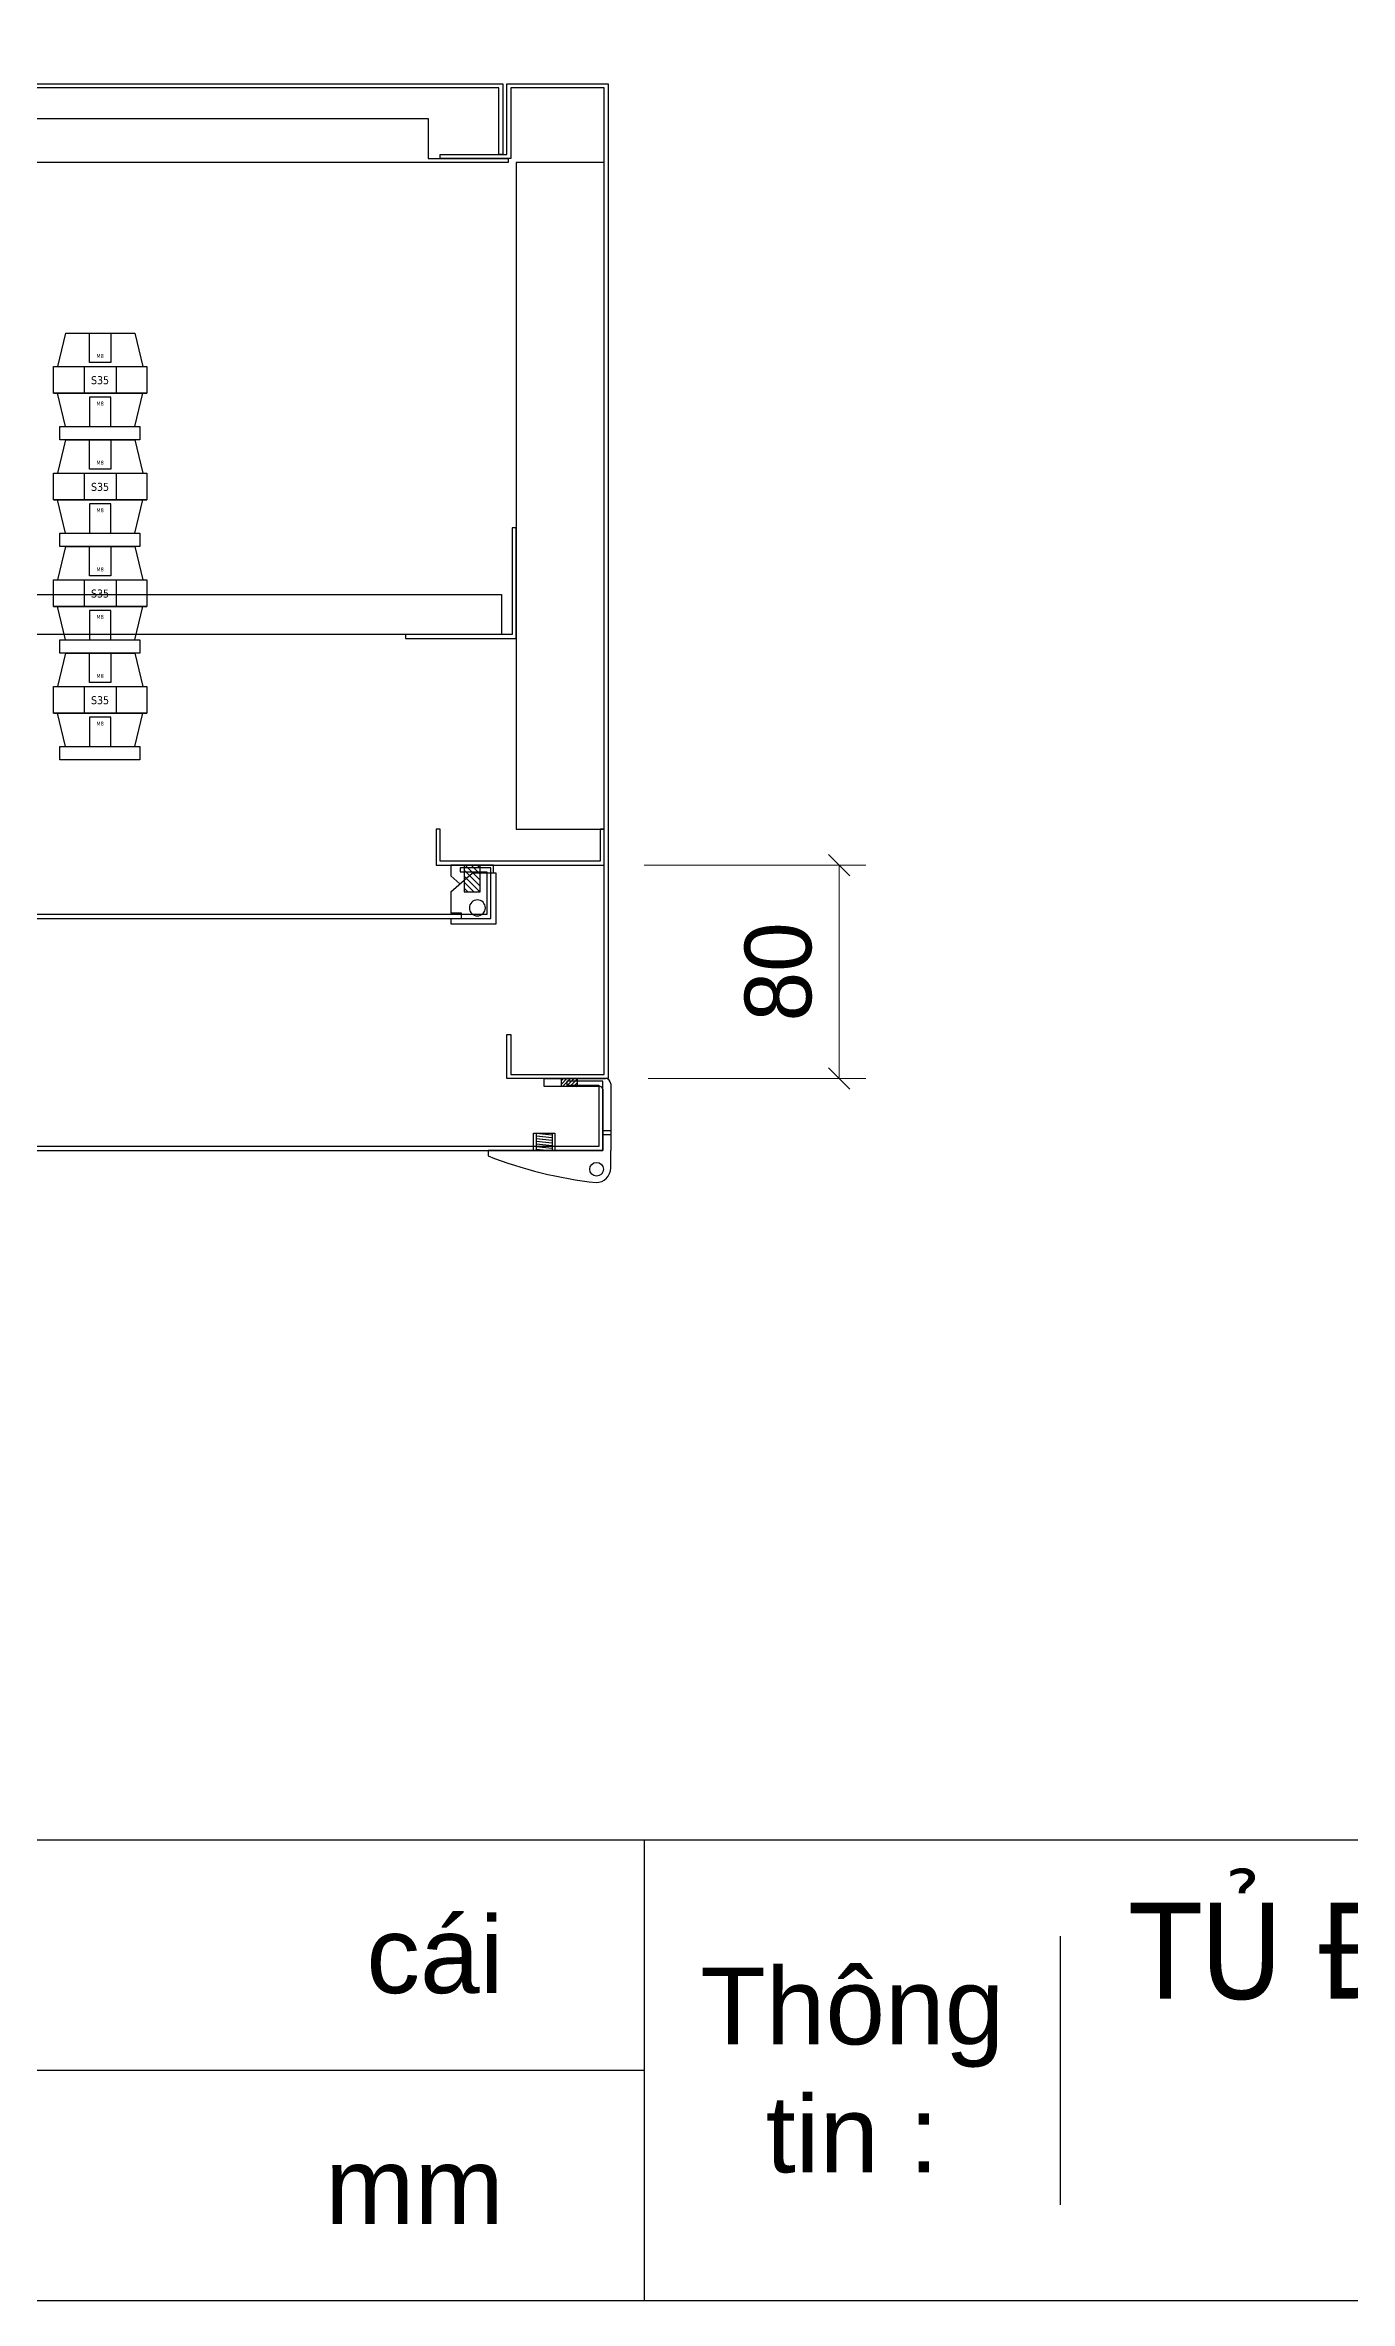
# Model space of a CAD drawing. Header units: millimetres. Extents: x 0 to 4277, y 0 to 3024.
# Drawn here: x 2684 to 3173, y 0 to 846 of the extents above; entities that cross this region are included whole.
import ezdxf
from ezdxf.enums import TextEntityAlignment as Align

# ---------------------------------------------------------------- set-up
doc = ezdxf.new("R2010")
doc.units = ezdxf.units.MM
doc.layers.add('DIM', color=253, linetype='Continuous')
doc.styles.add('Arial', font='arial.ttf')
doc.styles.add('Tahoma (Input Text)', font='tahoma.ttf')
doc.dimstyles.new('Dim-25', dxfattribs={"dimtxt": 25, "dimasz": 8, "dimexe": 10, "dimexo": 15, "dimgap": 10, "dimtad": 1, "dimdec": 0, "dimtxsty": 'Standard', "dimblk": 'OBLIQUE', "dimcen": 10, "dimclrd": 5, "dimclre": 5, "dimclrt": 3, "dimazin": 3, "dimtfac": 1, "dimtdec": 0, "dimtmove": 0, "dimatfit": 3, "dimldrblk": 'OBLIQUE', "dimlwd": 9, "dimlwe": 9})

# ---------------------------------------------------------------- blocks, each defined once
blk = doc.blocks.new('khungtenAsean2')
at = {"color": 7}
for p, q in [((2970, -1980), (0, -1980)), ((2020, -1980), (2020, -2100)), ((2128.31, -2005), (2128.31, -2075)), ((2020, -2040), (0, -2040))]:
    blk.add_line(p, q, dxfattribs=at)
blk.add_lwpolyline([(0, 0), (2970, 0), (2970, -2100), (0, -2100)], close=True, dxfattribs=at)
at = {"color": 2, "char_height": 20, "style": 'Arial'}
for s, insert, width, attachment_point in [('cái', (1947.61, -2010), 917.6339, 4), ('Thông\\Ptin :', (2074.16, -2040), 108.3106, 5), ('mm', (1936.88, -2070), 917.6339, 4)]:
    blk.add_mtext(s, dxfattribs=dict(at, insert=insert, width=width, attachment_point=attachment_point))
at = {"color": 1, "style": 'Tahoma (Input Text)', "flags": 8}
for tag, p in [('#01', (137.05, -2021.28)), ('#03', (506.57, -2019.3)), ('#05', (1106.63, -2021.28)), ('#07', (1834.68, -2021.28)), ('#09', (2146.72, -2021.28)), ('#02', (98.46, -2081.28)), ('#04', (486.11, -2081.28)), ('#06', (1065.33, -2081.28)), ('#08', (1817.45, -2081.28)), ('#10', (2146.72, -2081.28))]:
    blk.add_attdef(tag, p, '', height=25, dxfattribs=at)
blk.add_attdef('#11', text='', height=25, dxfattribs=at).set_placement((2914.99, -2067.35), align=Align.CENTER)
blk = doc.blocks.new('HL003-2-3')
h = blk.add_hatch()
h.set_pattern_fill('ANSI31', color=2, scale=0.5, style=0)
h.set_pattern_definition([(45, (8435.407, 86016.9664), (-1.122532015, 1.122532015), [])])
h.paths.add_polyline_path([(11, 10), (5, 10), (5, 0), (11, 0)])
at = {"color": 1}
for p, q in [((0, 22), (17, 22)), ((0, 20), (0, 22)), ((0, 20), (15, 20)), ((4, 18), (0, 18)), ((0, 10), (0, 18)), ((4, 20), (4, 18)), ((15, 20), (15, 3)), ((17, 22), (17, 3)), ((0, 10), (8, 3)), ((0, 4), (3.43, 7)), ((0, 0), (0, 4)), ((16, 0), (0, 0)), ((17, 3), (8, 3)), ((16, 3), (16, 0))]:
    blk.add_line(p, q, dxfattribs=at)
at = {"color": 2}
blk.add_lwpolyline([(5, 10), (11, 10), (11, 0), (5, 0)], close=True, dxfattribs=at)
at = {"color": 1}
blk.add_circle((10, 16), 3, dxfattribs=at)
blk.add_circle((10, 16), 3, dxfattribs=at)
blk = doc.blocks.new('HL044-1.3-B')
h = blk.add_hatch()
h.set_pattern_fill('ANSI31', color=1, scale=0.3, style=0)
h.set_pattern_definition([(45, (-80982.31925, -42991.2648), (-0.673519209, 0.673519209), [])])
h.paths.add_polyline_path([(-15.5, 27), (-15.5, 24), (-9.5, 24), (-9.5, 27)])
at = {"color": 1}
for p, q in [((-22, 24), (-22, 27)), ((-22, 27), (1, 27)), ((-15.5, 24), (-15.5, 27)), ((-9.5, 24), (-9.5, 27)), ((-1, 24), (-22, 24)), ((0, 23), (0, 0)), ((3, 25), (3, 0)), ((0, 0), (-43, 0)), ((-43, 0), (-43, -2)), ((-25, 6.5), (-25, 0)), ((-25, 6.5), (-19, 5.93)), ((-25, 5.5), (-19, 4.93)), ((-25, 4.5), (-19, 3.93)), ((-25, 3.5), (-19, 2.93)), ((-25, 2.5), (-19, 1.93)), ((-25, 1.5), (-19, 0.93)), ((-25, 0.5), (-19.7, 0)), ((-19, 6.5), (-19, 0)), ((0, 7.5), (3, 7.5)), ((0, 6), (3, 6)), ((3, -6.5), (3, 0))]:
    blk.add_line(p, q, dxfattribs=at)
blk.add_lwpolyline([(-26, 6.5), (-18, 6.5), (-18, 0), (-26, 0)], close=True, dxfattribs=at)
blk.add_circle((-2.3, -7), 2.55, dxfattribs=at)
for centre, radius, start, end in [((1, 25), 2, 0, 90), ((-1, 23), 1, 0, 90), ((15.44, 147.65), 160.66, 248.67048, 263.59015), ((-2.5, -6.5), 5.5, 270, 0)]:
    blk.add_arc(centre, radius, start, end, dxfattribs=at)
blk = doc.blocks.new('*D17')
at = {"color": 0, "linetype": 'ByBlock', "lineweight": -2}
for p, q in [((2985.87, 534.34), (2977.87, 542.34)), ((2977.87, 462.34), (2985.87, 454.34))]:
    blk.add_line(p, q, dxfattribs=at)
at = {"layer": 'Defpoints', "color": 0, "transparency": 16777216}
for p in [(2893.68, 538.34), (2981.87, 538.34), (2895.18, 458.34)]:
    blk.add_point(p, dxfattribs=at)
at = {"layer": 'DIM', "color": 5, "lineweight": 9, "transparency": 16777216}
for p, q in [((2908.68, 538.34), (2991.87, 538.34)), ((2981.87, 458.34), (2981.87, 538.34)), ((2910.18, 458.34), (2991.87, 458.34))]:
    blk.add_line(p, q, dxfattribs=at)
at = {"layer": 'DIM', "color": 3, "transparency": 16777216, "insert": (2959.1, 498.34), "char_height": 25, "attachment_point": 5, "rotation": 90}
blk.add_mtext('80', dxfattribs=at)
blk = doc.blocks.new('_Oblique')
at = {"color": 0, "linetype": 'ByBlock', "lineweight": -2}
blk.add_line((-0.5, -0.5), (0.5, 0.5), dxfattribs=at)
blk = doc.blocks.new('su35-1')
at = {"color": 1}
for p, q in [((-13, 35), (-16, 22.5)), ((-13, 35), (13, 35)), ((13, 35), (16, 22.5)), ((-17.5, 12.5), (-17.5, 22.5)), ((-17.5, 22.5), (17.5, 22.5)), ((-16, 22.5), (16, 22.5)), ((-6, 22.5), (-6, 12.5)), ((6, 22.5), (6, 12.5)), ((17.5, 22.5), (17.5, 12.5)), ((-17.5, 12.5), (17.5, 12.5)), ((17.5, 12.5), (-17.5, 12.5)), ((-16, 12.5), (16, 12.5)), ((-13, 0), (-16, 12.5)), ((13, 0), (16, 12.5)), ((-13, 0), (13, 0))]:
    blk.add_line(p, q, dxfattribs=at)
for points in [[(-4, 35), (4, 35), (4, 24), (-4, 24)], [(-4, 0), (4, 0), (4, 11), (-4, 11)]]:
    blk.add_lwpolyline(points, close=True, dxfattribs=at)
at = {"color": 1, "width": 30.0978, "attachment_point": 5}
for s, insert, char_height in [('{\\fTahoma|b0|i0|c0|p34;M8}', (0, 26.4), 1.5), ('{\\fTahoma|b0|i0|c0|p34;S35}', (0, 17.34), 3), ('{\\fTahoma|b0|i0|c0|p34;M8}', (0, 8.6), 1.5)]:
    blk.add_mtext(s, dxfattribs=dict(at, insert=insert, char_height=char_height))

msp = doc.modelspace()

# ---------------------------------------------------------------- linework, layer by layer
for points in [[(2854.18, 804.84), (2854.18, 829.84), (2136.18, 829.84), (2136.18, 804.84), (2134.68, 804.84), (2134.68, 831.34), (2855.68, 831.34), (2855.68, 804.84)], [(2858.68, 474.84), (2858.68, 459.84), (2893.68, 459.84), (2893.68, 829.84), (2858.68, 829.84), (2858.68, 803.34), (2832.18, 803.34), (2832.18, 804.84), (2857.18, 804.84), (2857.18, 831.34), (2895.18, 831.34), (2895.18, 458.34), (2857.18, 458.34), (2857.18, 474.84)], [(2893.68, 801.84), (2860.68, 801.84), (2860.68, 551.84), (2893.68, 551.84)], [(2892.18, 551.84), (2892.18, 539.84), (2832.18, 539.84), (2832.18, 551.84), (2830.68, 551.84), (2830.68, 538.34), (2893.68, 538.34), (2893.68, 551.84)], [(2839.68, 535.84), (2849.68, 535.84), (2849.68, 519.84), (2140.68, 519.84), (2140.68, 535.84), (2150.68, 535.84), (2150.68, 537.34), (2139.18, 537.34), (2139.18, 518.34), (2851.18, 518.34), (2851.18, 537.34), (2839.68, 537.34)], [(2879.68, 455.84), (2891.68, 455.84), (2891.68, 432.84), (2096.68, 432.84), (2096.68, 455.84), (2108.68, 455.84), (2108.68, 457.34), (2095.18, 457.34), (2095.18, 431.34), (2893.18, 431.34), (2893.18, 457.34), (2879.68, 457.34)]]:
    msp.add_lwpolyline(points, close=True)
at = {"color": 251}
msp.add_lwpolyline([(2827.68, 803.34), (2857.68, 803.34), (2857.68, 801.84), (2132.68, 801.84), (2132.68, 803.34), (2162.68, 803.34), (2162.68, 818.34), (2827.68, 818.34), (2827.68, 803.34)], dxfattribs=at)
at = {"color": 7, "ltscale": 3}
msp.add_lwpolyline([(2719.57, 702.84), (2719.57, 697.84), (2689.57, 697.84), (2689.57, 702.84)], close=True, dxfattribs=at)
at = {"color": 5, "ltscale": 3}
msp.add_lwpolyline([(2719.57, 662.84), (2719.57, 657.84), (2689.57, 657.84), (2689.57, 662.84)], close=True, dxfattribs=at)
at = {"color": 251}
for points in [[(2819.18, 623.34), (2860.68, 623.34), (2860.68, 664.84), (2859.18, 664.84), (2859.18, 624.84), (2819.18, 624.84)], [(2135.18, 639.84), (2855.18, 639.84), (2855.18, 624.84), (2135.18, 624.84)]]:
    msp.add_lwpolyline(points, close=True, dxfattribs=at)
at = {"color": 2, "ltscale": 3}
msp.add_lwpolyline([(2719.57, 622.84), (2719.57, 617.84), (2689.57, 617.84), (2689.57, 622.84)], close=True, dxfattribs=at)
at = {"color": 1, "ltscale": 3}
msp.add_lwpolyline([(2719.57, 582.84), (2719.57, 577.84), (2689.57, 577.84), (2689.57, 582.84)], close=True, dxfattribs=at)

# ---------------------------------------------------------------- block references
ref = msp.add_blockref('khungtenAsean2', (0, 3024), dxfattribs=dict(xscale=1.440000000002328, yscale=1.440000000002328, zscale=1.440000000002328))
ref.add_attrib('#09', 'TỦ ĐIỆN TRONG NHÀ 2 LỚP CÁNH', (3091.27, 113.36), dxfattribs={"color": 1, "height": 36, "style": 'Tahoma (Input Text)'})
at = {"color": 2}
for p in [(2704.68, 702.84), (2704.68, 662.84), (2704.68, 622.84), (2704.68, 582.84)]:
    msp.add_blockref('su35-1', p, dxfattribs=at)
at = {"xscale": -1, "rotation": 180}
msp.add_blockref('HL003-2-3', (2836.18, 538.34), dxfattribs=at)
msp.add_blockref('HL044-1.3-B', (2893.18, 431.34))

# ---------------------------------------------------------------- dimensions: what is measured, and where the dimension line sits
at = {"layer": 'DIM', "color": 2}
dim = msp.add_linear_dim(base=(2981.87, 538.34), p1=(2895.18, 458.34), p2=(2893.68, 538.34), angle=90, dimstyle='Dim-25', dxfattribs=at)
dim.commit()
dim.dimension.update_dxf_attribs({"geometry": '*D17', "text_midpoint": (2959.1, 498.34)})

doc.saveas('drawing.dxf')
